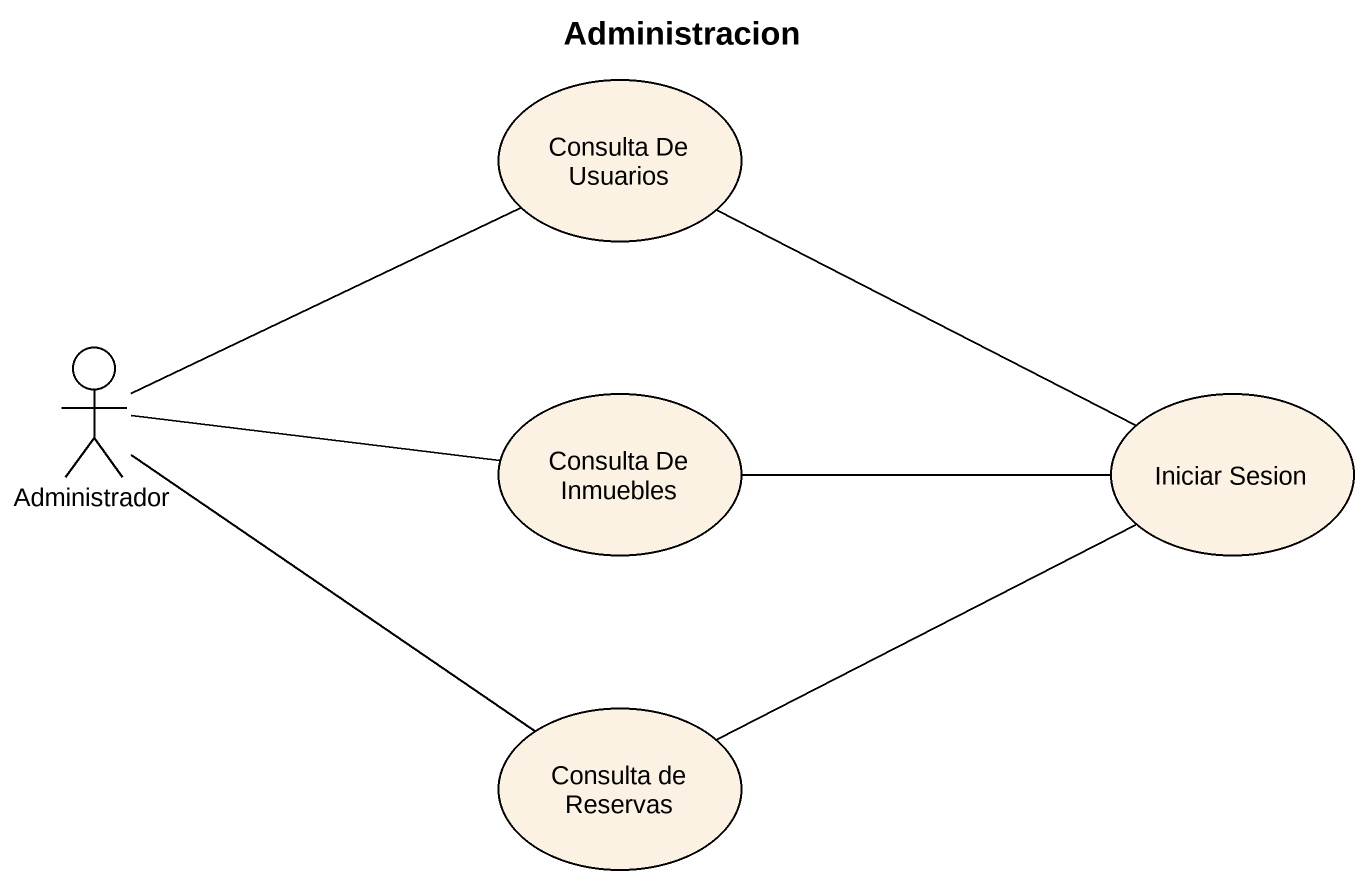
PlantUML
@startuml
title Administracion
usecase "Consulta De Usuarios" as Consulta_De_Usuarios
actor Administrador
usecase "Consulta De Inmuebles" as Consulta_De_Inmuebles
usecase "Iniciar Sesion" as Iniciar_Sesion
usecase "Consulta de Reservas" as Consulta_de_Reservas
Consulta_De_Usuarios -right- Iniciar_Sesion
Administrador -right- Consulta_De_Usuarios
Administrador -right- Consulta_De_Inmuebles
Administrador -- Consulta_de_Reservas
Consulta_De_Inmuebles -right- Iniciar_Sesion
Consulta_de_Reservas -right- Iniciar_Sesion
@enduml
